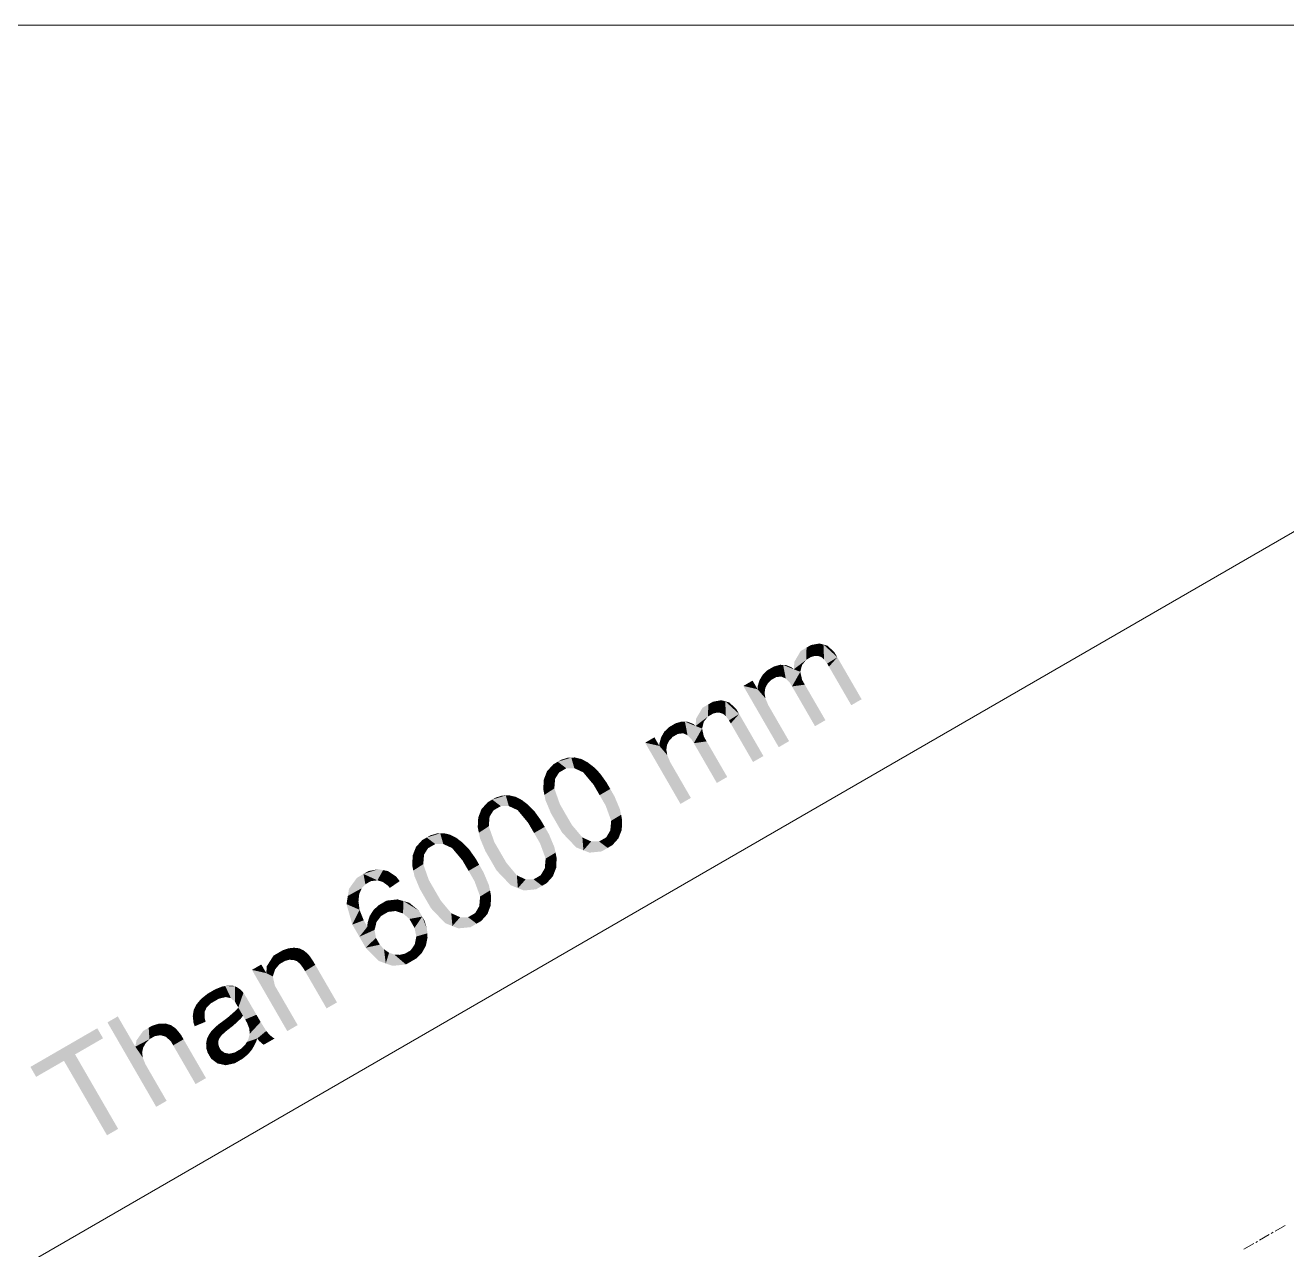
# Model space of a CAD drawing. Header units: millimetres. Extents: x 2 to 579, y 1 to 405.
# Drawn here: x 165.76 to 183.22, y 131.83 to 148.78 of the extents above; entities that cross this region are included whole.
import ezdxf

# ---------------------------------------------------------------- set-up
doc = ezdxf.new("R2010")
doc.units = ezdxf.units.MM
doc.linetypes.add('XKITLINE00', pattern=[0])
doc.layers.add('LinkedObject', color=7, linetype='Continuous', lineweight=0)

# ---------------------------------------------------------------- blocks, each defined once
blk = doc.blocks.new('*A4')
at = {"layer": 'LinkedObject'}
for points in [[(176.804, 140.21), (176.633, 140.204), (176.75, 140.225)], [(176.734, 140.051), (176.633, 140.204), (176.804, 140.21)], [(176.804, 140.21), (176.777, 140.035), (176.734, 140.051)], [(176.777, 140.035), (176.804, 140.21), (176.794, 140.02)], [(176.794, 140.02), (176.804, 140.21), (176.812, 140.005)], [(176.954, 140.107), (176.804, 140.21), (176.858, 140.195)], [(176.996, 140.034), (176.804, 140.21), (176.954, 140.107)], [(176.855, 139.947), (176.804, 140.21), (176.996, 140.034)], [(176.812, 140.005), (176.804, 140.21), (176.855, 139.947)], [(176.57, 140.168), (176.394, 139.868), (176.489, 140.121)], [(176.565, 139.999), (176.394, 139.868), (176.57, 140.168)], [(176.489, 140.121), (176.394, 139.868), (176.401, 139.971)], [(176.565, 139.999), (176.57, 140.168), (176.609, 140.025)], [(176.633, 140.204), (176.684, 140.052), (176.57, 140.168)], [(176.57, 140.168), (176.684, 140.052), (176.634, 140.039)], [(176.609, 140.025), (176.57, 140.168), (176.634, 140.039)], [(176.684, 140.052), (176.633, 140.204), (176.709, 140.052)], [(176.709, 140.052), (176.633, 140.204), (176.734, 140.051)], [(176.996, 140.034), (176.88, 139.904), (176.855, 139.947)], [(176.88, 139.904), (176.996, 140.034), (177.189, 139.37)], [(177.189, 139.37), (176.996, 140.034), (177.332, 139.453)], [(176.149, 139.759), (176.027, 139.854), (176.069, 139.878)], [(176.116, 139.905), (176.22, 139.768), (176.069, 139.878)], [(176.069, 139.878), (176.22, 139.768), (176.149, 139.759)], [(176.204, 139.93), (176.22, 139.768), (176.116, 139.905)], [(176.246, 139.928), (176.22, 139.768), (176.204, 139.93)], [(176.246, 139.928), (176.251, 139.754), (176.22, 139.768)], [(176.251, 139.754), (176.246, 139.928), (176.282, 139.74)], [(176.361, 139.896), (176.246, 139.928), (176.287, 139.926)], [(176.394, 139.868), (176.246, 139.928), (176.361, 139.896)], [(176.341, 139.678), (176.246, 139.928), (176.394, 139.868)], [(176.282, 139.74), (176.246, 139.928), (176.341, 139.678)], [(176.341, 139.678), (176.394, 139.868), (176.369, 139.631)], [(176.483, 139.833), (176.369, 139.631), (176.394, 139.868)], [(176.508, 139.927), (176.394, 139.868), (176.565, 139.999)], [(176.495, 139.88), (176.394, 139.868), (176.508, 139.927)], [(176.394, 139.868), (176.495, 139.88), (176.483, 139.833)], [(175.892, 139.592), (175.695, 139.637), (175.823, 139.711)], [(175.94, 139.753), (175.894, 139.635), (175.918, 139.715)], [(176.032, 139.67), (175.894, 139.635), (175.94, 139.753)], [(175.963, 139.791), (176.078, 139.718), (175.94, 139.753)], [(175.94, 139.753), (176.078, 139.718), (176.032, 139.67)], [(176.027, 139.854), (176.078, 139.718), (175.963, 139.791)], [(176.078, 139.718), (176.027, 139.854), (176.109, 139.736)], [(176.109, 139.736), (176.027, 139.854), (176.149, 139.759)], [(176.509, 139.721), (176.369, 139.631), (176.483, 139.833)], [(176.546, 139.655), (176.369, 139.631), (176.509, 139.721)], [(175.695, 139.637), (175.892, 139.592), (176.185, 138.789)], [(175.999, 139.608), (175.892, 139.592), (175.894, 139.635)], [(175.989, 139.54), (175.892, 139.592), (175.999, 139.608)], [(176.041, 139.37), (176.328, 138.873), (175.892, 139.592)], [(176.041, 139.37), (175.892, 139.592), (176.001, 139.465)], [(176.001, 139.465), (175.892, 139.592), (175.995, 139.503)], [(175.995, 139.503), (175.892, 139.592), (175.989, 139.54)], [(176.185, 138.789), (175.892, 139.592), (176.328, 138.873)], [(176.015, 139.639), (175.894, 139.635), (176.032, 139.67)], [(175.999, 139.608), (175.894, 139.635), (176.015, 139.639)], [(176.369, 139.631), (176.546, 139.655), (176.687, 139.08)], [(176.687, 139.08), (176.546, 139.655), (176.831, 139.163)], [(175.211, 139.382), (175.034, 139.083), (175.13, 139.335)], [(175.205, 139.213), (175.034, 139.083), (175.211, 139.382)], [(175.13, 139.335), (175.034, 139.083), (175.042, 139.186)], [(175.205, 139.213), (175.211, 139.382), (175.25, 139.239)], [(175.274, 139.418), (175.324, 139.267), (175.211, 139.382)], [(175.211, 139.382), (175.324, 139.267), (175.275, 139.254)], [(175.25, 139.239), (175.211, 139.382), (175.275, 139.254)], [(175.445, 139.424), (175.274, 139.418), (175.391, 139.44)], [(175.374, 139.265), (175.274, 139.418), (175.445, 139.424)], [(175.324, 139.267), (175.274, 139.418), (175.349, 139.266)], [(175.349, 139.266), (175.274, 139.418), (175.374, 139.265)], [(175.445, 139.424), (175.417, 139.249), (175.374, 139.265)], [(175.417, 139.249), (175.445, 139.424), (175.435, 139.234)], [(175.435, 139.234), (175.445, 139.424), (175.453, 139.219)], [(175.595, 139.321), (175.445, 139.424), (175.499, 139.409)], [(175.637, 139.249), (175.445, 139.424), (175.595, 139.321)], [(175.496, 139.161), (175.445, 139.424), (175.637, 139.249)], [(175.453, 139.219), (175.445, 139.424), (175.496, 139.161)], [(175.148, 139.141), (175.034, 139.083), (175.205, 139.213)], [(175.637, 139.249), (175.521, 139.118), (175.496, 139.161)], [(175.521, 139.118), (175.637, 139.249), (175.829, 138.584)], [(175.829, 138.584), (175.637, 139.249), (175.973, 138.667)], [(174.603, 139.006), (174.719, 138.933), (174.581, 138.968)], [(174.668, 139.068), (174.719, 138.933), (174.603, 139.006)], [(174.789, 138.973), (174.668, 139.068), (174.71, 139.092)], [(174.719, 138.933), (174.668, 139.068), (174.749, 138.95)], [(174.749, 138.95), (174.668, 139.068), (174.789, 138.973)], [(174.757, 139.12), (174.86, 138.982), (174.71, 139.092)], [(174.71, 139.092), (174.86, 138.982), (174.789, 138.973)], [(174.845, 139.145), (174.86, 138.982), (174.757, 139.12)], [(174.886, 139.143), (174.86, 138.982), (174.845, 139.145)], [(174.886, 139.143), (174.892, 138.968), (174.86, 138.982)], [(174.892, 138.968), (174.886, 139.143), (174.923, 138.955)], [(175.002, 139.111), (174.886, 139.143), (174.928, 139.14)], [(175.034, 139.083), (174.886, 139.143), (175.002, 139.111)], [(174.982, 138.893), (174.886, 139.143), (175.034, 139.083)], [(174.923, 138.955), (174.886, 139.143), (174.982, 138.893)], [(174.982, 138.893), (175.034, 139.083), (175.01, 138.845)], [(175.124, 139.047), (175.01, 138.845), (175.034, 139.083)], [(175.149, 138.935), (175.01, 138.845), (175.124, 139.047)], [(175.136, 139.094), (175.034, 139.083), (175.148, 139.141)], [(175.034, 139.083), (175.136, 139.094), (175.124, 139.047)], [(174.533, 138.807), (174.336, 138.851), (174.464, 138.926)], [(174.336, 138.851), (174.533, 138.807), (174.825, 138.004)], [(174.64, 138.823), (174.533, 138.807), (174.535, 138.849)], [(174.629, 138.755), (174.533, 138.807), (174.64, 138.823)], [(174.581, 138.968), (174.535, 138.849), (174.559, 138.93)], [(174.672, 138.884), (174.535, 138.849), (174.581, 138.968)], [(174.656, 138.854), (174.535, 138.849), (174.672, 138.884)], [(174.64, 138.823), (174.535, 138.849), (174.656, 138.854)], [(174.581, 138.968), (174.719, 138.933), (174.672, 138.884)], [(175.187, 138.87), (175.01, 138.845), (175.149, 138.935)], [(175.01, 138.845), (175.187, 138.87), (175.328, 138.294)], [(175.328, 138.294), (175.187, 138.87), (175.472, 138.377)], [(173.314, 138.645), (173.127, 138.588), (173.268, 138.644)], [(173.356, 138.498), (173.127, 138.588), (173.314, 138.645)], [(173.268, 138.644), (173.127, 138.588), (173.174, 138.615)], [(173.361, 138.647), (173.417, 138.47), (173.314, 138.645)], [(173.314, 138.645), (173.417, 138.47), (173.356, 138.498)], [(173.451, 138.626), (173.417, 138.47), (173.361, 138.647)], [(174.682, 138.584), (174.969, 138.087), (174.533, 138.807)], [(174.682, 138.584), (174.533, 138.807), (174.642, 138.68)], [(174.642, 138.68), (174.533, 138.807), (174.636, 138.717)], [(174.636, 138.717), (174.533, 138.807), (174.629, 138.755)], [(174.825, 138.004), (174.533, 138.807), (174.969, 138.087)], [(173.064, 138.551), (173.145, 138.439), (172.978, 138.456)], [(173.127, 138.588), (173.145, 138.439), (173.064, 138.551)], [(173.127, 138.588), (173.245, 138.497), (173.195, 138.468)], [(173.245, 138.497), (173.127, 138.588), (173.356, 138.498)], [(173.145, 138.439), (173.127, 138.588), (173.195, 138.468)], [(173.494, 138.604), (173.417, 138.47), (173.451, 138.626)], [(173.494, 138.604), (173.478, 138.442), (173.417, 138.47)], [(173.538, 138.581), (173.478, 138.442), (173.494, 138.604)], [(173.624, 138.515), (173.478, 138.442), (173.538, 138.581)], [(173.667, 138.472), (173.478, 138.442), (173.624, 138.515)], [(173.667, 138.472), (173.622, 138.27), (173.478, 138.442)], [(173.71, 138.428), (173.622, 138.27), (173.667, 138.472)], [(172.933, 138.339), (173.085, 138.293), (172.926, 138.205)], [(172.926, 138.205), (173.085, 138.293), (172.942, 138.129)], [(173.09, 138.352), (172.933, 138.339), (172.955, 138.397)], [(173.085, 138.293), (172.933, 138.339), (173.09, 138.352)], [(172.942, 138.129), (173.085, 138.293), (173.079, 138.218)], [(172.978, 138.456), (173.145, 138.439), (172.955, 138.397)], [(172.955, 138.397), (173.145, 138.439), (173.09, 138.352)], [(173.803, 138.298), (173.622, 138.27), (173.71, 138.428)], [(173.803, 138.298), (173.706, 138.125), (173.622, 138.27)], [(173.853, 138.211), (173.706, 138.125), (173.803, 138.298)], [(172.407, 138.121), (172.22, 138.064), (172.361, 138.12)], [(172.449, 137.974), (172.22, 138.064), (172.407, 138.121)], [(172.361, 138.12), (172.22, 138.064), (172.267, 138.091)], [(172.454, 138.123), (172.51, 137.946), (172.407, 138.121)], [(172.407, 138.121), (172.51, 137.946), (172.449, 137.974)], [(172.544, 138.102), (172.51, 137.946), (172.454, 138.123)], [(173.079, 138.218), (173.032, 137.875), (172.942, 138.129)], [(172.942, 138.129), (173.032, 137.875), (172.957, 138.054)], [(173.156, 138), (173.032, 137.875), (173.079, 138.218)], [(173.853, 138.211), (173.789, 137.982), (173.706, 138.125)], [(173.912, 138.108), (173.789, 137.982), (173.853, 138.211)], [(172.157, 138.027), (172.238, 137.915), (172.071, 137.932)], [(172.22, 138.064), (172.238, 137.915), (172.157, 138.027)], [(172.22, 138.064), (172.338, 137.973), (172.288, 137.944)], [(172.338, 137.973), (172.22, 138.064), (172.449, 137.974)], [(172.238, 137.915), (172.22, 138.064), (172.288, 137.944)], [(172.587, 138.08), (172.51, 137.946), (172.544, 138.102)], [(172.587, 138.08), (172.571, 137.918), (172.51, 137.946)], [(172.631, 138.057), (172.571, 137.918), (172.587, 138.08)], [(172.717, 137.991), (172.571, 137.918), (172.631, 138.057)], [(172.76, 137.948), (172.571, 137.918), (172.717, 137.991)], [(172.76, 137.948), (172.715, 137.745), (172.571, 137.918)], [(172.803, 137.904), (172.715, 137.745), (172.76, 137.948)], [(173.032, 137.875), (173.156, 138), (173.092, 137.771)], [(173.092, 137.771), (173.156, 138), (173.239, 137.856)], [(173.789, 137.982), (173.912, 138.108), (173.866, 137.771)], [(173.866, 137.771), (173.912, 138.108), (174.003, 137.854)], [(174.003, 137.854), (173.912, 138.108), (173.987, 137.93)], [(172.026, 137.815), (172.178, 137.769), (172.019, 137.681)], [(172.019, 137.681), (172.178, 137.769), (172.035, 137.605)], [(172.183, 137.828), (172.026, 137.815), (172.048, 137.873)], [(172.178, 137.769), (172.026, 137.815), (172.183, 137.828)], [(172.035, 137.605), (172.178, 137.769), (172.172, 137.694)], [(172.071, 137.932), (172.238, 137.915), (172.048, 137.873)], [(172.048, 137.873), (172.238, 137.915), (172.183, 137.828)], [(172.896, 137.773), (172.715, 137.745), (172.803, 137.904)], [(172.896, 137.773), (172.799, 137.601), (172.715, 137.745)], [(172.946, 137.686), (172.799, 137.601), (172.896, 137.773)], [(173.239, 137.856), (173.187, 137.606), (173.092, 137.771)], [(173.323, 137.712), (173.187, 137.606), (173.239, 137.856)], [(174.003, 137.854), (173.86, 137.704), (173.866, 137.771)], [(174.018, 137.778), (173.86, 137.704), (174.003, 137.854)], [(174.012, 137.644), (173.86, 137.704), (174.018, 137.778)], [(171.5, 137.597), (171.313, 137.539), (171.454, 137.595)], [(171.542, 137.449), (171.313, 137.539), (171.5, 137.597)], [(171.454, 137.595), (171.313, 137.539), (171.36, 137.567)], [(171.547, 137.599), (171.603, 137.421), (171.5, 137.597)], [(171.5, 137.597), (171.603, 137.421), (171.542, 137.449)], [(171.637, 137.578), (171.603, 137.421), (171.547, 137.599)], [(172.172, 137.694), (172.125, 137.35), (172.035, 137.605)], [(172.035, 137.605), (172.125, 137.35), (172.05, 137.53)], [(172.249, 137.475), (172.125, 137.35), (172.172, 137.694)], [(172.946, 137.686), (172.882, 137.457), (172.799, 137.601)], [(173.005, 137.584), (172.882, 137.457), (172.946, 137.686)], [(173.323, 137.712), (173.482, 137.362), (173.187, 137.606)], [(173.187, 137.606), (173.482, 137.362), (173.382, 137.402)], [(173.467, 137.54), (173.482, 137.362), (173.323, 137.712)], [(173.989, 137.586), (173.798, 137.541), (173.854, 137.637)], [(173.86, 137.704), (174.012, 137.644), (173.854, 137.637)], [(173.854, 137.637), (174.012, 137.644), (173.989, 137.586)], [(171.25, 137.503), (171.331, 137.391), (171.164, 137.407)], [(171.313, 137.539), (171.331, 137.391), (171.25, 137.503)], [(171.313, 137.539), (171.431, 137.448), (171.381, 137.419)], [(171.431, 137.448), (171.313, 137.539), (171.542, 137.449)], [(171.331, 137.391), (171.313, 137.539), (171.381, 137.419)], [(171.68, 137.555), (171.603, 137.421), (171.637, 137.578)], [(171.68, 137.555), (171.664, 137.393), (171.603, 137.421)], [(171.724, 137.533), (171.664, 137.393), (171.68, 137.555)], [(171.81, 137.467), (171.664, 137.393), (171.724, 137.533)], [(171.853, 137.423), (171.664, 137.393), (171.81, 137.467)], [(171.853, 137.423), (171.808, 137.221), (171.664, 137.393)], [(171.896, 137.38), (171.808, 137.221), (171.853, 137.423)], [(172.125, 137.35), (172.249, 137.475), (172.185, 137.247)], [(172.185, 137.247), (172.249, 137.475), (172.332, 137.332)], [(172.882, 137.457), (173.005, 137.584), (172.959, 137.247)], [(172.959, 137.247), (173.005, 137.584), (173.096, 137.33)], [(173.096, 137.33), (173.005, 137.584), (173.08, 137.405)], [(173.482, 137.362), (173.467, 137.54), (173.528, 137.512)], [(173.589, 137.484), (173.482, 137.362), (173.528, 137.512)], [(173.589, 137.484), (173.817, 137.395), (173.482, 137.362)], [(173.699, 137.484), (173.817, 137.395), (173.589, 137.484)], [(173.817, 137.395), (173.699, 137.484), (173.749, 137.513)], [(173.798, 137.541), (173.817, 137.395), (173.749, 137.513)], [(173.967, 137.527), (173.798, 137.541), (173.989, 137.586)], [(173.881, 137.432), (173.798, 137.541), (173.967, 137.527)], [(173.817, 137.395), (173.798, 137.541), (173.881, 137.432)], [(171.119, 137.291), (171.271, 137.244), (171.112, 137.157)], [(171.112, 137.157), (171.271, 137.244), (171.127, 137.081)], [(171.276, 137.303), (171.119, 137.291), (171.141, 137.349)], [(171.271, 137.244), (171.119, 137.291), (171.276, 137.303)], [(171.127, 137.081), (171.271, 137.244), (171.265, 137.17)], [(171.164, 137.407), (171.331, 137.391), (171.141, 137.349)], [(171.141, 137.349), (171.331, 137.391), (171.276, 137.303)], [(171.989, 137.249), (171.808, 137.221), (171.896, 137.38)], [(171.989, 137.249), (171.892, 137.077), (171.808, 137.221)], [(172.039, 137.162), (171.892, 137.077), (171.989, 137.249)], [(172.332, 137.332), (172.28, 137.082), (172.185, 137.247)], [(172.416, 137.188), (172.28, 137.082), (172.332, 137.332)], [(173.096, 137.33), (172.953, 137.18), (172.959, 137.247)], [(173.111, 137.254), (172.953, 137.18), (173.096, 137.33)], [(173.105, 137.12), (172.953, 137.18), (173.111, 137.254)], [(173.482, 137.362), (173.817, 137.395), (173.565, 137.329)], [(173.565, 137.329), (173.817, 137.395), (173.733, 137.346)], [(170.643, 137.1), (170.438, 137.034), (170.507, 137.074)], [(170.709, 137.087), (170.438, 137.034), (170.643, 137.1)], [(170.63, 136.946), (170.438, 137.034), (170.709, 137.087)], [(170.63, 136.946), (170.709, 137.087), (170.677, 136.932)], [(170.709, 137.087), (170.706, 136.923), (170.677, 136.932)], [(170.706, 136.923), (170.709, 137.087), (170.769, 136.877)], [(170.89, 136.998), (170.709, 137.087), (170.776, 137.074)], [(170.769, 136.877), (170.709, 137.087), (170.89, 136.998)], [(171.265, 137.17), (171.218, 136.826), (171.127, 137.081)], [(171.127, 137.081), (171.218, 136.826), (171.143, 137.005)], [(171.342, 136.951), (171.218, 136.826), (171.265, 137.17)], [(172.039, 137.162), (171.975, 136.933), (171.892, 137.077)], [(172.098, 137.059), (171.975, 136.933), (172.039, 137.162)], [(172.416, 137.188), (172.575, 136.838), (172.28, 137.082)], [(172.28, 137.082), (172.575, 136.838), (172.475, 136.878)], [(172.56, 137.015), (172.575, 136.838), (172.416, 137.188)], [(173.082, 137.062), (172.891, 137.017), (172.947, 137.112)], [(172.953, 137.18), (173.105, 137.12), (172.947, 137.112)], [(172.947, 137.112), (173.105, 137.12), (173.082, 137.062)], [(170.438, 137.034), (170.221, 136.73), (170.346, 136.98)], [(170.464, 136.891), (170.221, 136.73), (170.438, 137.034)], [(170.346, 136.98), (170.221, 136.73), (170.237, 136.828)], [(170.414, 136.837), (170.221, 136.73), (170.464, 136.891)], [(170.438, 137.034), (170.541, 136.935), (170.498, 136.911)], [(170.541, 136.935), (170.438, 137.034), (170.63, 136.946)], [(170.464, 136.891), (170.438, 137.034), (170.498, 136.911)], [(170.769, 136.877), (170.89, 136.998), (170.803, 136.841)], [(170.803, 136.841), (170.89, 136.998), (170.939, 136.935)], [(171.218, 136.826), (171.342, 136.951), (171.278, 136.722)], [(171.278, 136.722), (171.342, 136.951), (171.425, 136.807)], [(171.975, 136.933), (172.098, 137.059), (172.052, 136.722)], [(172.052, 136.722), (172.098, 137.059), (172.189, 136.806)], [(172.189, 136.806), (172.098, 137.059), (172.173, 136.881)], [(172.575, 136.838), (172.56, 137.015), (172.621, 136.987)], [(172.682, 136.959), (172.575, 136.838), (172.621, 136.987)], [(172.682, 136.959), (172.91, 136.87), (172.575, 136.838)], [(172.792, 136.96), (172.91, 136.87), (172.682, 136.959)], [(172.91, 136.87), (172.792, 136.96), (172.842, 136.988)], [(172.891, 137.017), (172.91, 136.87), (172.842, 136.988)], [(173.06, 137.003), (172.891, 137.017), (173.082, 137.062)], [(172.974, 136.907), (172.891, 137.017), (173.06, 137.003)], [(172.91, 136.87), (172.891, 137.017), (172.974, 136.907)], [(170.379, 136.758), (170.203, 136.617), (170.221, 136.73)], [(170.368, 136.656), (170.203, 136.617), (170.379, 136.758)], [(170.399, 136.803), (170.221, 136.73), (170.414, 136.837)], [(170.221, 136.73), (170.399, 136.803), (170.379, 136.758)], [(171.425, 136.807), (171.373, 136.558), (171.278, 136.722)], [(171.509, 136.663), (171.373, 136.558), (171.425, 136.807)], [(172.189, 136.806), (172.046, 136.655), (172.052, 136.722)], [(172.204, 136.73), (172.046, 136.655), (172.189, 136.806)], [(172.198, 136.596), (172.046, 136.655), (172.204, 136.73)], [(172.575, 136.838), (172.91, 136.87), (172.658, 136.805)], [(172.658, 136.805), (172.91, 136.87), (172.826, 136.822)], [(170.376, 136.597), (170.203, 136.617), (170.368, 136.656)], [(170.383, 136.538), (170.283, 136.334), (170.203, 136.617)], [(170.383, 136.538), (170.203, 136.617), (170.376, 136.597)], [(170.644, 136.599), (170.729, 136.48), (170.577, 136.535)], [(170.779, 136.509), (170.644, 136.599), (170.685, 136.623)], [(170.729, 136.48), (170.644, 136.599), (170.779, 136.509)], [(170.757, 136.665), (170.881, 136.521), (170.685, 136.623)], [(170.685, 136.623), (170.881, 136.521), (170.779, 136.509)], [(170.91, 136.682), (170.881, 136.521), (170.757, 136.665)], [(170.991, 136.659), (170.881, 136.521), (170.91, 136.682)], [(170.881, 136.521), (170.991, 136.659), (170.933, 136.504)], [(170.991, 136.659), (170.985, 136.488), (170.933, 136.504)], [(170.985, 136.488), (170.991, 136.659), (171.073, 136.411)], [(171.202, 136.528), (170.991, 136.659), (171.072, 136.635)], [(171.25, 136.444), (170.991, 136.659), (171.202, 136.528)], [(171.073, 136.411), (170.991, 136.659), (171.25, 136.444)], [(171.509, 136.663), (171.668, 136.313), (171.373, 136.558)], [(171.373, 136.558), (171.668, 136.313), (171.568, 136.353)], [(171.653, 136.491), (171.668, 136.313), (171.509, 136.663)], [(172.175, 136.537), (171.984, 136.493), (172.04, 136.588)], [(172.046, 136.655), (172.198, 136.596), (172.04, 136.588)], [(172.04, 136.588), (172.198, 136.596), (172.175, 136.537)], [(170.441, 136.392), (170.283, 136.334), (170.383, 136.538)], [(170.441, 136.392), (170.381, 136.165), (170.283, 136.334)], [(170.491, 136.303), (170.381, 136.165), (170.441, 136.392)], [(170.55, 136.494), (170.491, 136.303), (170.524, 136.453)], [(170.681, 136.452), (170.491, 136.303), (170.55, 136.494)], [(170.524, 136.453), (170.491, 136.303), (170.494, 136.358)], [(170.618, 136.369), (170.491, 136.303), (170.681, 136.452)], [(170.605, 136.315), (170.491, 136.303), (170.618, 136.369)], [(170.577, 136.535), (170.729, 136.48), (170.55, 136.494)], [(170.55, 136.494), (170.729, 136.48), (170.681, 136.452)], [(171.073, 136.411), (171.25, 136.444), (171.108, 136.35)], [(171.25, 136.444), (171.144, 136.287), (171.108, 136.35)], [(171.144, 136.287), (171.25, 136.444), (171.169, 136.169)], [(171.169, 136.169), (171.25, 136.444), (171.321, 136.212)], [(171.317, 136.273), (171.25, 136.444), (171.282, 136.389)], [(171.321, 136.212), (171.25, 136.444), (171.317, 136.273)], [(171.668, 136.313), (171.653, 136.491), (171.714, 136.463)], [(171.775, 136.435), (171.668, 136.313), (171.714, 136.463)], [(171.775, 136.435), (172.003, 136.346), (171.668, 136.313)], [(171.885, 136.436), (172.003, 136.346), (171.775, 136.435)], [(172.003, 136.346), (171.885, 136.436), (171.935, 136.464)], [(171.984, 136.493), (172.003, 136.346), (171.935, 136.464)], [(172.153, 136.479), (171.984, 136.493), (172.175, 136.537)], [(172.067, 136.383), (171.984, 136.493), (172.153, 136.479)], [(172.003, 136.346), (171.984, 136.493), (172.067, 136.383)], [(170.381, 136.165), (170.491, 136.303), (170.591, 136.26)], [(170.591, 136.26), (170.468, 136.013), (170.381, 136.165)], [(170.61, 136.149), (170.468, 136.013), (170.591, 136.26)], [(170.491, 136.303), (170.605, 136.315), (170.591, 136.26)], [(171.321, 136.212), (171.158, 136.113), (171.169, 136.169)], [(171.324, 136.151), (171.158, 136.113), (171.321, 136.212)], [(171.668, 136.313), (172.003, 136.346), (171.751, 136.281)], [(171.751, 136.281), (172.003, 136.346), (171.919, 136.297)], [(170.468, 136.013), (170.61, 136.149), (170.643, 136.092)], [(170.664, 136.055), (170.468, 136.013), (170.643, 136.092)], [(170.664, 136.055), (170.746, 135.795), (170.468, 136.013)], [(170.721, 135.993), (170.746, 135.795), (170.664, 136.055)], [(171.274, 135.992), (171.09, 135.976), (171.147, 136.058)], [(171.158, 136.113), (171.301, 136.041), (171.147, 136.058)], [(171.147, 136.058), (171.301, 136.041), (171.274, 135.992)], [(171.301, 136.041), (171.158, 136.113), (171.324, 136.151)], [(169.281, 135.955), (169.099, 135.757), (169.193, 135.904)], [(169.276, 135.787), (169.099, 135.757), (169.281, 135.955)], [(169.276, 135.787), (169.281, 135.955), (169.322, 135.813)], [(169.319, 135.977), (169.408, 135.846), (169.281, 135.955)], [(169.281, 135.955), (169.408, 135.846), (169.351, 135.83)], [(169.322, 135.813), (169.281, 135.955), (169.351, 135.83)], [(169.398, 136.004), (169.408, 135.846), (169.319, 135.977)], [(169.438, 136.009), (169.408, 135.846), (169.398, 136.004)], [(169.408, 135.846), (169.438, 136.009), (169.437, 135.845)], [(169.438, 136.009), (169.466, 135.844), (169.437, 135.845)], [(169.546, 136.005), (169.438, 136.009), (169.478, 136.013)], [(169.575, 135.992), (169.438, 136.009), (169.546, 136.005)], [(169.515, 135.827), (169.438, 136.009), (169.575, 135.992)], [(169.466, 135.844), (169.438, 136.009), (169.515, 135.827)], [(169.575, 135.992), (169.536, 135.81), (169.515, 135.827)], [(169.604, 135.979), (169.536, 135.81), (169.575, 135.992)], [(169.657, 135.938), (169.536, 135.81), (169.604, 135.979)], [(169.536, 135.81), (169.657, 135.938), (169.557, 135.793)], [(169.557, 135.793), (169.657, 135.938), (169.681, 135.911)], [(169.681, 135.911), (169.603, 135.732), (169.557, 135.793)], [(169.696, 135.894), (169.603, 135.732), (169.681, 135.911)], [(169.741, 135.826), (169.603, 135.732), (169.696, 135.894)], [(170.468, 136.013), (170.746, 135.795), (170.651, 135.829)], [(170.756, 135.968), (170.746, 135.795), (170.721, 135.993)], [(170.746, 135.795), (170.756, 135.968), (170.792, 135.944)], [(170.792, 135.944), (171.025, 135.781), (170.746, 135.795)], [(170.866, 135.917), (171.025, 135.781), (170.792, 135.944)], [(170.904, 135.916), (171.025, 135.781), (170.866, 135.917)], [(170.942, 135.914), (171.025, 135.781), (170.904, 135.916)], [(171.012, 135.931), (171.115, 135.833), (170.942, 135.914)], [(170.942, 135.914), (171.115, 135.833), (171.025, 135.781)], [(171.115, 135.833), (171.012, 135.931), (171.044, 135.949)], [(171.09, 135.976), (171.115, 135.833), (171.044, 135.949)], [(171.247, 135.943), (171.09, 135.976), (171.274, 135.992)], [(171.167, 135.863), (171.09, 135.976), (171.247, 135.943)], [(171.115, 135.833), (171.09, 135.976), (171.167, 135.863)], [(169.093, 135.661), (168.894, 135.706), (169.023, 135.781)], [(168.894, 135.706), (169.26, 135.404), (169.383, 134.858)], [(169.26, 135.404), (168.894, 135.706), (169.212, 135.486)], [(169.182, 135.616), (168.894, 135.706), (169.093, 135.661)], [(169.212, 135.486), (168.894, 135.706), (169.182, 135.616)], [(169.099, 135.757), (169.214, 135.712), (169.093, 135.661)], [(169.093, 135.661), (169.214, 135.712), (169.182, 135.616)], [(169.214, 135.712), (169.099, 135.757), (169.276, 135.787)], [(169.741, 135.826), (169.629, 135.688), (169.603, 135.732)], [(169.77, 135.776), (169.629, 135.688), (169.741, 135.826)], [(169.629, 135.688), (169.77, 135.776), (169.927, 135.173)], [(169.927, 135.173), (169.77, 135.776), (170.071, 135.256)], [(170.746, 135.795), (171.025, 135.781), (170.84, 135.762)], [(168.278, 135.375), (168.158, 135.266), (168.191, 135.305)], [(168.33, 135.246), (168.158, 135.266), (168.278, 135.375)], [(168.333, 135.407), (168.435, 135.307), (168.278, 135.375)], [(168.33, 135.246), (168.278, 135.375), (168.381, 135.275)], [(168.381, 135.275), (168.278, 135.375), (168.435, 135.307)], [(168.524, 135.483), (168.333, 135.407), (168.483, 135.476)], [(168.531, 135.33), (168.333, 135.407), (168.524, 135.483)], [(168.483, 135.476), (168.333, 135.407), (168.387, 135.438)], [(168.435, 135.307), (168.333, 135.407), (168.531, 135.33)], [(168.634, 135.487), (168.524, 135.483), (168.565, 135.49)], [(168.661, 135.477), (168.524, 135.483), (168.634, 135.487)], [(168.531, 135.33), (168.524, 135.483), (168.572, 135.321)], [(168.572, 135.321), (168.524, 135.483), (168.603, 135.315)], [(168.524, 135.483), (168.659, 135.265), (168.603, 135.315)], [(168.661, 135.477), (168.659, 135.265), (168.524, 135.483)], [(168.688, 135.466), (168.659, 135.265), (168.661, 135.477)], [(168.738, 135.431), (168.659, 135.265), (168.688, 135.466)], [(168.762, 135.405), (168.659, 135.265), (168.738, 135.431)], [(168.659, 135.265), (168.762, 135.405), (168.776, 135.388)], [(168.659, 135.265), (168.776, 135.388), (168.684, 135.221)], [(168.684, 135.221), (168.776, 135.388), (168.686, 135.217)], [(168.686, 135.217), (168.776, 135.388), (168.697, 135.199)], [(168.697, 135.199), (168.776, 135.388), (168.705, 135.184)], [(168.705, 135.184), (168.776, 135.388), (168.77, 135.072)], [(168.818, 135.324), (168.77, 135.072), (168.776, 135.388)], [(168.845, 135.276), (168.77, 135.072), (168.818, 135.324)], [(169.383, 134.858), (169.26, 135.404), (169.527, 134.942)], [(168.252, 135.154), (168.081, 135.107), (168.266, 135.185)], [(168.087, 135.148), (168.266, 135.185), (168.081, 135.107)], [(168.238, 135.122), (168.081, 135.107), (168.252, 135.154)], [(168.125, 135.227), (168.266, 135.185), (168.087, 135.148)], [(168.158, 135.266), (168.266, 135.185), (168.125, 135.227)], [(168.266, 135.185), (168.158, 135.266), (168.33, 135.246)], [(168.672, 135.146), (168.77, 135.072), (168.559, 135.047)], [(168.705, 135.184), (168.77, 135.072), (168.672, 135.146)], [(168.845, 135.276), (168.8, 135.019), (168.77, 135.072)], [(168.956, 135.085), (168.8, 135.019), (168.845, 135.276)], [(167.28, 134.643), (166.894, 134.979), (167.037, 135.062)], [(166.894, 134.979), (167.28, 134.643), (167.569, 133.81)], [(168.081, 135.107), (168.102, 134.926), (168.075, 135.067)], [(168.075, 135.067), (168.102, 134.926), (168.085, 134.976)], [(168.238, 135.122), (168.102, 134.926), (168.081, 135.107)], [(168.239, 135.039), (168.102, 134.926), (168.238, 135.122)], [(168.102, 134.926), (168.239, 135.039), (168.253, 134.988)], [(168.478, 134.986), (168.567, 134.882), (168.438, 134.957)], [(168.559, 135.047), (168.639, 134.938), (168.478, 134.986)], [(168.478, 134.986), (168.639, 134.938), (168.567, 134.882)], [(168.559, 135.047), (168.77, 135.072), (168.639, 134.938)], [(168.639, 134.938), (168.77, 135.072), (168.741, 135.033)], [(168.956, 135.085), (168.827, 134.971), (168.8, 135.019)], [(168.827, 134.971), (168.956, 135.085), (168.857, 134.893)], [(168.844, 134.744), (169.014, 134.985), (169.092, 134.861)], [(168.863, 134.822), (169.014, 134.985), (168.844, 134.744)], [(168.857, 134.893), (168.956, 135.085), (169.014, 134.985)], [(169.014, 134.985), (168.86, 134.862), (168.857, 134.893)], [(168.86, 134.862), (169.014, 134.985), (168.863, 134.822)], [(166.446, 134.536), (165.828, 134.363), (166.753, 134.898)], [(166.446, 134.536), (166.753, 134.898), (166.833, 134.76)], [(167.465, 134.905), (167.28, 134.643), (167.389, 134.861)], [(167.475, 134.746), (167.28, 134.643), (167.465, 134.905)], [(167.389, 134.861), (167.28, 134.643), (167.296, 134.73)], [(167.512, 134.933), (167.629, 134.802), (167.465, 134.905)], [(167.465, 134.905), (167.629, 134.802), (167.55, 134.789)], [(167.475, 134.746), (167.465, 134.905), (167.507, 134.764)], [(167.507, 134.764), (167.465, 134.905), (167.55, 134.789)], [(167.604, 134.961), (167.629, 134.802), (167.512, 134.933)], [(167.65, 134.963), (167.629, 134.802), (167.604, 134.961)], [(167.65, 134.963), (167.667, 134.791), (167.629, 134.802)], [(167.695, 134.964), (167.667, 134.791), (167.65, 134.963)], [(167.667, 134.791), (167.695, 134.964), (167.704, 134.78)], [(167.808, 134.917), (167.695, 134.964), (167.774, 134.941)], [(167.704, 134.78), (167.695, 134.964), (167.808, 134.917)], [(167.808, 134.917), (167.773, 134.715), (167.704, 134.78)], [(167.842, 134.893), (167.773, 134.715), (167.808, 134.917)], [(167.912, 134.807), (167.773, 134.715), (167.842, 134.893)], [(167.947, 134.745), (167.773, 134.715), (167.912, 134.807)], [(168.301, 134.813), (168.445, 134.763), (168.287, 134.785)], [(168.339, 134.867), (168.445, 134.763), (168.301, 134.813)], [(168.363, 134.891), (168.445, 134.763), (168.339, 134.867)], [(168.381, 134.909), (168.473, 134.8), (168.363, 134.891)], [(168.445, 134.763), (168.363, 134.891), (168.459, 134.781)], [(168.459, 134.781), (168.363, 134.891), (168.473, 134.8)], [(168.438, 134.957), (168.527, 134.85), (168.381, 134.909)], [(168.381, 134.909), (168.527, 134.85), (168.473, 134.8)], [(168.438, 134.957), (168.567, 134.882), (168.527, 134.85)], [(169.092, 134.861), (168.968, 134.757), (168.823, 134.708)], [(168.844, 134.744), (169.092, 134.861), (168.823, 134.708)], [(168.968, 134.757), (169.092, 134.861), (168.988, 134.729)], [(168.988, 134.729), (169.092, 134.861), (169.112, 134.837)], [(169.112, 134.837), (169.033, 134.686), (168.988, 134.729)], [(169.131, 134.813), (169.033, 134.686), (169.112, 134.837)], [(169.131, 134.813), (169.057, 134.67), (169.033, 134.686)], [(169.179, 134.773), (169.057, 134.67), (169.131, 134.813)], [(167.425, 134.695), (167.28, 134.643), (167.475, 134.746)], [(167.407, 134.662), (167.28, 134.643), (167.425, 134.695)], [(167.388, 134.629), (167.28, 134.643), (167.407, 134.662)], [(167.28, 134.643), (167.383, 134.491), (167.417, 134.406)], [(167.383, 134.491), (167.28, 134.643), (167.379, 134.526)], [(167.379, 134.526), (167.28, 134.643), (167.374, 134.562)], [(167.374, 134.562), (167.28, 134.643), (167.388, 134.629)], [(167.569, 133.81), (167.28, 134.643), (167.417, 134.406)], [(167.773, 134.715), (167.947, 134.745), (167.804, 134.661)], [(167.804, 134.661), (167.947, 134.745), (168.114, 134.125)], [(168.114, 134.125), (167.947, 134.745), (168.258, 134.208)], [(168.273, 134.756), (168.429, 134.702), (168.26, 134.693)], [(168.26, 134.693), (168.429, 134.702), (168.261, 134.659)], [(168.261, 134.659), (168.429, 134.702), (168.428, 134.681)], [(168.428, 134.681), (168.298, 134.53), (168.261, 134.659)], [(168.261, 134.659), (168.298, 134.53), (168.261, 134.626)], [(168.261, 134.626), (168.298, 134.53), (168.28, 134.561)], [(168.43, 134.723), (168.273, 134.756), (168.287, 134.785)], [(168.429, 134.702), (168.273, 134.756), (168.43, 134.723)], [(168.287, 134.785), (168.445, 134.763), (168.43, 134.723)], [(168.438, 134.641), (168.298, 134.53), (168.428, 134.681)], [(168.298, 134.53), (168.438, 134.641), (168.449, 134.622)], [(168.465, 134.593), (168.298, 134.53), (168.449, 134.622)], [(168.869, 134.573), (168.738, 134.61), (168.801, 134.671)], [(168.968, 134.757), (168.801, 134.671), (168.823, 134.708)], [(168.947, 134.7), (168.801, 134.671), (168.968, 134.757)], [(168.898, 134.608), (168.801, 134.671), (168.947, 134.7)], [(168.869, 134.573), (168.801, 134.671), (168.898, 134.608)], [(169.057, 134.67), (169.179, 134.773), (169.207, 134.756)], [(166.446, 134.536), (166.292, 134.447), (165.828, 134.363)], [(165.828, 134.363), (166.292, 134.447), (165.907, 134.225)], [(166.292, 134.447), (166.446, 134.536), (166.888, 133.416)], [(166.888, 133.416), (166.446, 134.536), (167.042, 133.505)], [(168.298, 134.53), (168.465, 134.593), (168.329, 134.477)], [(168.329, 134.477), (168.465, 134.593), (168.416, 134.411)], [(168.416, 134.411), (168.465, 134.593), (168.473, 134.399)], [(168.473, 134.399), (168.465, 134.593), (168.515, 134.558)], [(168.515, 134.558), (168.531, 134.386), (168.473, 134.399)], [(168.547, 134.551), (168.531, 134.386), (168.515, 134.558)], [(168.58, 134.545), (168.531, 134.386), (168.547, 134.551)], [(168.531, 134.386), (168.58, 134.545), (168.657, 134.414)], [(168.727, 134.454), (168.58, 134.545), (168.655, 134.562)], [(168.657, 134.414), (168.58, 134.545), (168.727, 134.454)], [(168.696, 134.586), (168.769, 134.479), (168.655, 134.562)], [(168.655, 134.562), (168.769, 134.479), (168.727, 134.454)], [(168.738, 134.61), (168.769, 134.479), (168.696, 134.586)], [(168.84, 134.538), (168.738, 134.61), (168.869, 134.573)], [(168.769, 134.479), (168.738, 134.61), (168.84, 134.538)], [(167.445, 134.356), (167.569, 133.81), (167.417, 134.406)], [(167.569, 133.81), (167.445, 134.356), (167.713, 133.893)]]:
    blk.add_hatch(color=7, dxfattribs=at).paths.add_polyline_path(points, flags=17)
at = {"layer": 'LinkedObject', "color": 2, "linetype": 'XKITLINE00', "lineweight": 0}
blk.add_line((128.82, 148.785), (212.972, 148.785), dxfattribs=at)
at = {"layer": 'LinkedObject', "color": 6, "linetype": 'XKITLINE00', "lineweight": 0}
blk.add_line((144.685, 119.448), (186.079, 143.371), dxfattribs=at)
at = {"layer": 'LinkedObject', "color": 9, "linetype": 'XKITLINE00', "lineweight": 0}
for p, q in [((182.84, 131.964), (182.975, 132.042)), ((183.002, 132.058), (183.029, 132.074)), ((183.056, 132.089), (183.192, 132.167)), ((182.623, 131.839), (182.759, 131.917)), ((182.786, 131.933), (182.813, 131.948))]:
    blk.add_line(p, q, dxfattribs=at)

msp = doc.modelspace()

# ---------------------------------------------------------------- block references
at = {"lineweight": 0}
msp.add_blockref('*A4', (0, 0), dxfattribs=at)

doc.saveas('drawing.dxf')
